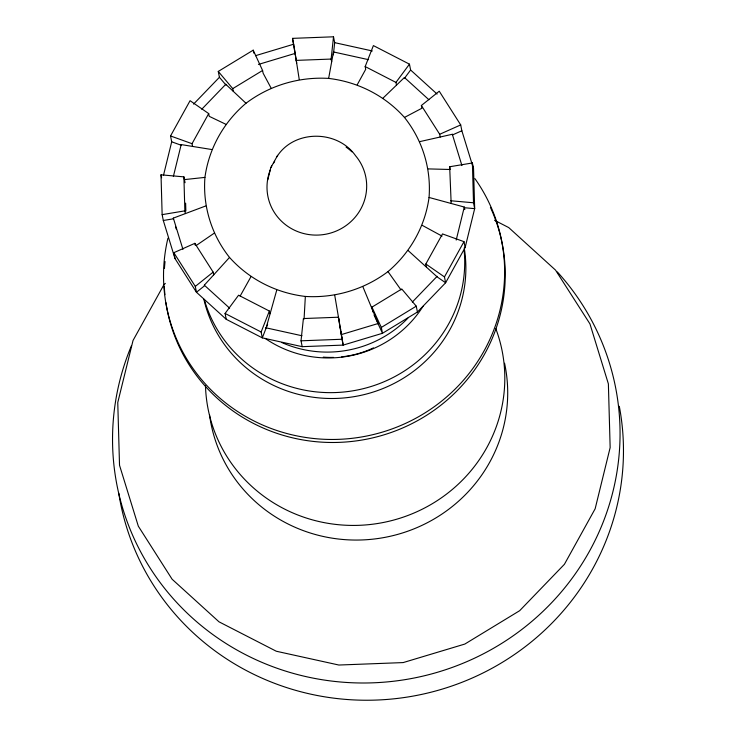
<?xml version="1.0" encoding="UTF-8"?>
<svg xmlns="http://www.w3.org/2000/svg" width="736" height="736" viewBox="0 0 736 736"><rect width="100%" height="100%" fill="white"/><g stroke="black" fill="none" stroke-linecap="round" stroke-linejoin="round"><path stroke-width="1.1" d="M304.069 319.028L305.348 296.442C276.175 293.002 249.145 279.34 229.522 257.425C211.517 234.784 202.694 206.246 204.93 177.394C208.904 148.405 223.707 122.139 245.99 103.252C269.716 85.367 299 76.618 328.642 78.412C357.806 81.852 384.836 95.514 404.469 117.438C422.473 140.07 431.287 168.608 429.051 197.46C425.086 226.458 410.274 252.715 387.992 271.602C364.274 289.487 334.99 298.246 305.348 296.442M451.168 203.476L449.678 166.75L472.392 162.969L473.552 168.82L474.674 208.647L465.143 247.508L445.62 282.771L417.422 312.027L382.481 333.288L343.178 345.101L302.183 346.665L301.024 340.814L303.407 318.55L338.394 317.216L338.937 319.948M331.669 61.796L331.126 59.064L333.509 36.8L292.514 38.364L296.682 63.13M333.362 54.86L334.668 42.651L333.509 36.8M328.642 78.412L333.463 51.943L368.543 59.68M163.502 175.278L171.7 141.809L170.54 135.958L190.072 100.694L208.702 113.592L209.236 116.334L225.768 124.237M173.365 176.511L181.194 144.596L211.766 149.528M267.766 179.897L270.738 167.808L271.759 165.95M456.2 240.056L464.287 207.046L429.051 197.46M265.981 328.477L276.736 290.131M267.628 324.263L262.301 337.861L261.142 332.01L269.358 311.043L238.574 295.2L225.078 313.453L226.237 319.304L262.301 337.861L302.183 346.665M357.245 84.723L365.709 69.304L365.176 66.571L373.391 45.595L409.455 64.161L410.614 70.012L437.083 94.061M276.81 156.842C293.866 129.481 337.281 129.628 355.543 155.701A49.901 48.383 -11.2 0 1 324.696 234.407A49.901 48.383 -11.2 0 1 270.287 169.896M192.574 146.427L192.032 143.695L208.702 113.592M270.738 167.808L277.628 155.342M426.374 266.745L425.831 264.012L442.502 233.919L463.984 241.656L465.143 247.508M408.213 250.626L437.276 276.994L445.62 282.771L444.461 276.92L463.984 241.656M240.184 296.01L250.875 276.828M396.492 85.146L395.95 82.414L409.455 64.161M410.614 70.012L404.57 78.182L404.432 77.501L383.106 98.035M185.058 182.721L183.899 176.87L161.018 174.818L162.141 214.636L163.3 220.496L174.993 258.548L196.457 292.256L204.452 285.853L204.323 285.172L229.522 257.425M193.577 104.107L219.42 77.289L218.261 71.429L253.202 50.177L262.586 70.472L263.129 73.214L271.05 88.007M201.765 109.232L225.786 84.3L245.99 103.252M165.324 283.388L163.742 285.034L133.032 340.483L117.76 402.546L119.526 465.281L138.313 526.166L172.114 579.232L218.997 621.819L276.276 651.231L338.854 665.031L403.172 662.584L464.848 644.055L519.662 610.696L564.411 564.3L595.148 508.778L610.153 447.589L608.378 383.87L589.95 323.904L555.542 270.121L508.723 227.58L494.546 220.285M412.344 302.045L437.138 276.313M226.237 319.304L196.457 292.256L195.298 286.405L213.155 272.108L194.838 243.34L173.834 252.696L174.993 258.548M404.469 117.438L421.912 108.238L421.369 105.506L439.236 91.209L460.699 124.918L461.858 130.769L473.552 168.82M196.319 245.438L214.121 233.248M233.303 91.356L232.76 88.624L262.586 70.472M372.894 311.954L371.947 307.133L401.764 288.99L416.263 306.176L417.422 312.027M374.044 315.026L382.481 333.288L381.322 327.437L416.263 306.176M440.238 137.006L439.696 134.274L460.699 124.918M461.858 130.769L452.447 134.955L452.318 134.274L419.86 141.606M163.3 220.496L173.475 218.794L173.337 218.114L205.74 205.96M255.456 55.697L293.673 44.215L292.514 38.364M258.428 64.437L295.164 53.397L295.292 54.078L293.673 44.215M341.55 335.239L341.421 334.558L378.148 323.518L378.286 324.199M162.141 214.636L184.856 210.855L183.899 176.87M184.442 179.602L204.93 177.394M296.139 60.389L331.126 59.064M301.024 340.814L342.019 339.25L343.178 345.101L341.007 331.918M428.251 168.903L450.22 169.492M450.634 200.744L473.515 202.786L474.674 208.647L464.425 207.727M334.668 42.651L372.333 50.959M265.843 327.787L302.018 335.772M170.54 135.958L192.032 143.695M171.7 141.809L181.323 145.277L181.194 144.596M365.176 66.571L395.95 82.414M225.078 313.453L261.142 332.01M422.216 225.336L442.051 236.109M425.831 264.012L444.461 276.92M404.432 77.501L428.886 99.719M204.323 285.172L229.614 308.154M218.261 71.429L232.76 88.624M219.42 77.289L225.915 84.98L225.786 84.3M387.992 271.602L401.01 289.892M421.369 105.506L439.696 134.274M173.834 252.696L195.298 286.405M371.947 307.133L381.322 327.437M362.931 286.856L378.148 323.518M452.318 134.274L461.914 165.526M173.337 218.114L182.942 249.366M175.536 226.826L176.189 228.979M464.287 207.046L464.793 209.585M449.678 166.75L450.036 168.581M333.463 51.943L333.601 52.624M341.918 337.097L342.286 338.956M253.202 50.177L253.782 53.102M269.358 311.043L269.9 313.775M213.155 272.108L213.698 274.841M194.838 243.34L195.196 245.162M184.856 210.855L185.398 213.587M161.018 174.818L161.598 177.744M334.742 295.329L341.421 334.558M340.28 327.492L340.648 329.71M338.394 317.216L342.019 339.25M295.164 53.397L299.239 79.534M472.392 162.969L473.515 202.786M185.628 203.118L185.858 211.048M423.044 306.296A109.995 106.628 -11.2 0 1 265.144 338.376M407.845 318.228A109.995 106.628 -11.2 0 1 281.824 342.534M490.415 207.386A170.752 165.536 -11.2 0 1 382.196 435.372A170.752 165.536 -11.2 0 1 165.904 302.57M164.919 294.676A170.752 165.536 -11.2 0 1 164.321 286.681M164.45 268.355A170.752 165.536 -11.2 0 1 165.039 261.565M464.223 247.848A132.756 128.699 -11.2 0 1 358.138 395.922A132.756 128.699 -11.2 0 1 203.835 299.138M464.195 250.866A132.756 128.699 -11.2 0 1 355.874 390.282A132.756 128.699 -11.2 0 1 204.369 299.828M373.474 347.88A96.462 93.518 -11.2 0 1 341.642 356.85M333.592 357.392A96.462 93.518 -11.2 0 1 323.279 357.126M474.904 178.618A170.752 165.536 -11.2 0 1 365.608 436.236A170.752 165.536 -11.2 0 1 167.918 238.252M495.788 328.624A149.868 145.286 -11.2 0 1 383.106 522.532A149.868 145.286 -11.2 0 1 205.482 385.664M619.307 406.3A254.049 246.284 -11.2 0 1 411.433 696.385A254.049 246.284 -11.2 0 1 118.754 493.138M504.556 363.225A149.868 145.286 -11.2 0 1 382.84 537.749A149.868 145.286 -11.2 0 1 209.539 414.828M557.354 271.952A254.049 246.284 -11.2 0 1 560.758 592.59A254.049 246.284 -11.2 0 1 235.189 649.032A254.049 246.284 -11.2 0 1 131.413 345.8M273.534 163.171A49.901 48.383 -11.2 0 1 274.657 161.34M346.095 147.117A49.901 48.383 -11.2 0 1 351.9 151.828"/></g></svg>
